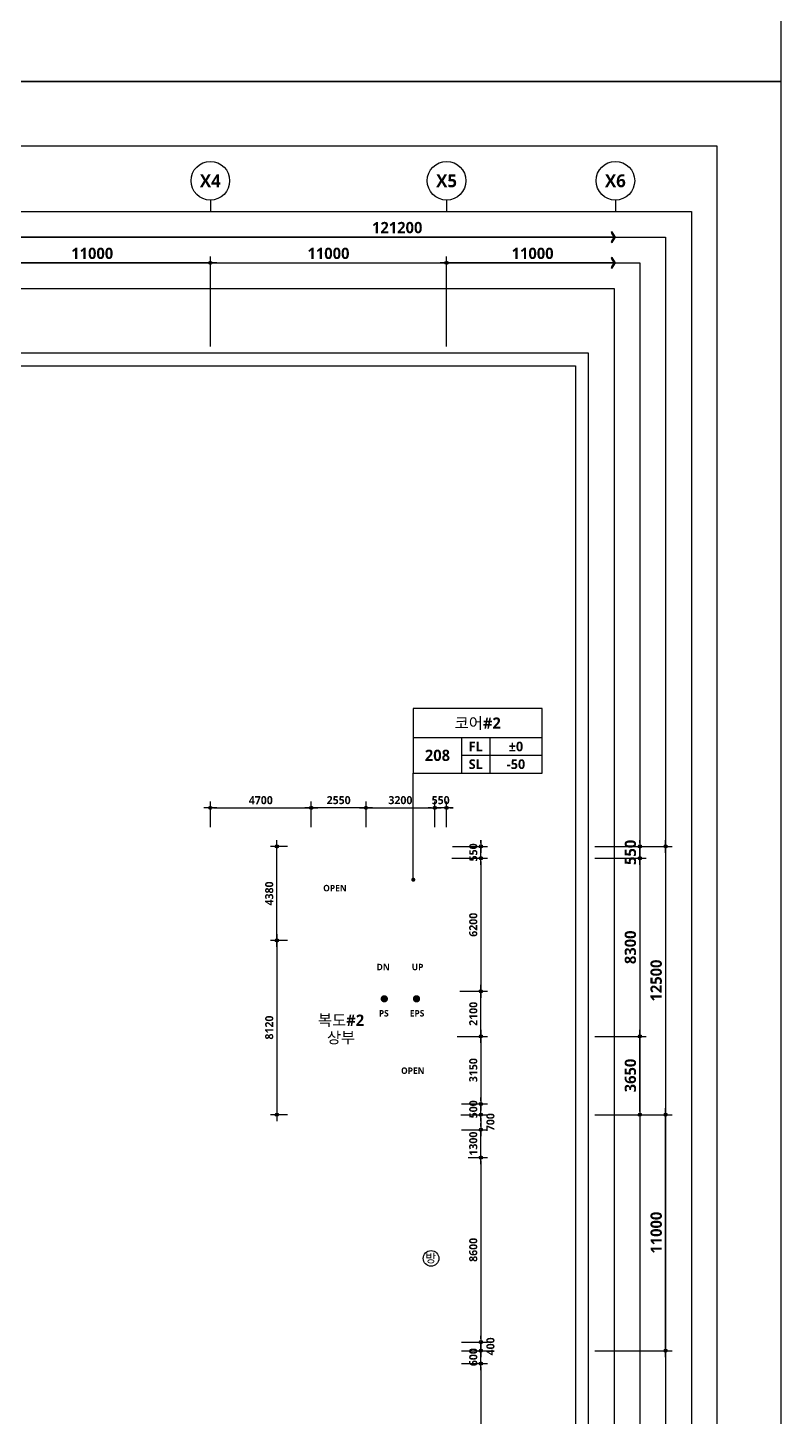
# Model space of a CAD drawing. Header units: millimetres. Extents: x -63924 to 190228206, y 0 to 456875599.
# Drawn here: x 54021 to 89100, y 441750 to 506505 of the extents above; entities that cross this region are included whole.
import ezdxf
from ezdxf.enums import TextEntityAlignment as Align

# ---------------------------------------------------------------- set-up
doc = ezdxf.new("R2010")
doc.units = ezdxf.units.MM
doc.header["$LTSCALE"] = 150
doc.header["$MEASUREMENT"] = 0
doc.header["$PDSIZE"] = -10
doc.layers.get('0').update_dxf_attribs({"linetype": 'CONTINUOUS'})
doc.layers.get('Defpoints').update_dxf_attribs({"color": 153, "linetype": 'CONTINUOUS'})
for name, color, linetype in [('A-ANNO-DIM', 4, 'CONTINUOUS'), ('A-ANNO-GRA1', 7, 'CONTINUOUS'), ('A-ANNO-SYMB', 7, 'CONTINUOUS'), ('A-ANNO-TEXT1', 7, 'CONTINUOUS'), ('A-ANNO-TEXT2', 3, 'CONTINUOUS'), ('A-ANNO-TITL', 7, 'CONTINUOUS'), ('A-FLOR-MARK-ARCH', 1, 'CONTINUOUS'), ('A-ST-AXIS-BUB', 7, 'CONTINUOUS'), ('A-ST-AXIS-DIM', 7, 'CONTINUOUS')]:
    doc.layers.add(name, color=color, linetype=linetype)
for name, color, linetype, plot in [('Defpoint', 161, 'CONTINUOUS', False), ('G(그리드1)', 185, 'CONTINUOUS', False), ('G(그리드2)', 235, 'CONTINUOUS', False)]:
    doc.layers.add(name, color=color, linetype=linetype, plot=plot)
doc.styles.add('2020음성 1차', font='')
doc.styles.add('SH_나눔', font='')
doc.styles.add('SH_대대리576', font='')
doc.styles.add('SH_진천_나눔', font='')
doc.styles.get('2020음성 1차').set_extended_font_data('NanumGothic', bold=True)
doc.styles.get('SH_나눔').set_extended_font_data('NanumGothic', bold=True)
doc.styles.get('SH_대대리576').set_extended_font_data('NanumGothic', bold=True)
doc.styles.get('SH_진천_나눔').set_extended_font_data('NanumGothic', bold=True)
doc.dimstyles.new('SHP 300', dxfattribs={"dimscale": 150, "dimtxt": 3.5, "dimasz": 1, "dimexe": 2, "dimexo": 2, "dimgap": 1, "dimtad": 1, "dimdec": 0, "dimzin": 0, "dimdsep": 46, "dimtxsty": 'SH_대대리576', "dimblk": 'DIMDOT', "dimcen": 0.09, "dimclrt": 3, "dimadec": 0, "dimazin": 1, "dimtfac": 1, "dimtdec": 0, "dimtix": 1, "dimtmove": 2, "dimatfit": 0, "dimldrblk": 'DIMDOT', "dimfxl": 1, "dimtolj": 1, "dimtzin": 0, "dimarcsym": 0})
doc.dimstyles.new('SHP300내부', dxfattribs={"dimscale": 150, "dimtxt": 2.5, "dimasz": 1, "dimexe": 2, "dimexo": 2, "dimgap": 1, "dimtad": 1, "dimdec": 0, "dimzin": 0, "dimdsep": 46, "dimtxsty": 'SH_대대리576', "dimblk": 'DIMDOT', "dimcen": 0.09, "dimclrd": 256, "dimclre": 256, "dimclrt": 3, "dimadec": 0, "dimazin": 1, "dimtfac": 1, "dimtdec": 0, "dimtix": 1, "dimtmove": 2, "dimatfit": 0, "dimldrblk": 'DIMDOT', "dimfxl": 1, "dimtolj": 1, "dimtzin": 0, "dimlwd": -1, "dimlwe": -1, "dimarcsym": 0})

# ---------------------------------------------------------------- blocks, each defined once
blk = doc.blocks.new('A-ST-AXIS-BUB-1')
at = {"layer": 'A-ST-AXIS-BUB'}
blk.add_line((0, 350), (0, 0), dxfattribs=at)
blk.add_circle((0, 950), 600, dxfattribs=at)
blk = doc.blocks.new('DIMDOT')
at = {"color": 0}
blk.add_line((-2, 0), (2, 0), dxfattribs=at)
for radius in [0.5, 0.25]:
    blk.add_circle((0, 0), radius, dxfattribs=at)
blk = doc.blocks.new('*D93')
at = {"layer": 'A-ST-AXIS-DIM', "color": 0, "lineweight": -2, "transparency": 16777216}
for p, q in [((51520, 491650), (51520, 495850)), ((62370, 495550), (51670, 495550)), ((62520, 491650), (62520, 495850))]:
    blk.add_line(p, q, dxfattribs=at)
at = {"layer": 'Defpoints', "color": 0, "transparency": 16777216}
for p in [(51520, 495550), (51520, 491350), (62520, 491350)]:
    blk.add_point(p, dxfattribs=at)
at = {"layer": 'A-ST-AXIS-DIM', "color": 0, "linetype": 'ByBlock', "lineweight": -2, "transparency": 16777216, "xscale": 150, "yscale": 150, "zscale": 150, "rotation": 180}
blk.add_blockref('DIMDOT', (51520, 495550), dxfattribs=at)
at = {"layer": 'A-ST-AXIS-DIM', "color": 0, "linetype": 'ByBlock', "lineweight": -2, "transparency": 16777216, "xscale": 150, "yscale": 150, "zscale": 150}
blk.add_blockref('DIMDOT', (62520, 495550), dxfattribs=at)
at = {"layer": 'A-ST-AXIS-DIM', "color": 3, "transparency": 16777216, "insert": (57020, 495988), "char_height": 525, "attachment_point": 5, "style": 'SH_대대리576'}
blk.add_mtext('\\A1;11000', dxfattribs=at)
blk = doc.blocks.new('*D94')
at = {"layer": 'A-ST-AXIS-DIM', "color": 0, "lineweight": -2, "transparency": 16777216}
for p, q in [((62520, 491650), (62520, 495850)), ((62670, 495550), (73370, 495550)), ((73520, 491650), (73520, 495850))]:
    blk.add_line(p, q, dxfattribs=at)
at = {"layer": 'Defpoints', "color": 0, "transparency": 16777216}
for p in [(73520, 495550), (62520, 491350), (73520, 491350)]:
    blk.add_point(p, dxfattribs=at)
at = {"layer": 'A-ST-AXIS-DIM', "color": 0, "linetype": 'ByBlock', "lineweight": -2, "transparency": 16777216, "xscale": 150, "yscale": 150, "zscale": 150, "rotation": 180}
blk.add_blockref('DIMDOT', (62520, 495550), dxfattribs=at)
at = {"layer": 'A-ST-AXIS-DIM', "color": 0, "linetype": 'ByBlock', "lineweight": -2, "transparency": 16777216, "xscale": 150, "yscale": 150, "zscale": 150}
blk.add_blockref('DIMDOT', (73520, 495550), dxfattribs=at)
at = {"layer": 'A-ST-AXIS-DIM', "color": 3, "transparency": 16777216, "insert": (68020, 495988), "char_height": 525, "attachment_point": 5, "style": 'SH_대대리576'}
blk.add_mtext('\\A1;11000', dxfattribs=at)
blk = doc.blocks.new('*D1062')
at = {"layer": 'A-ST-AXIS-DIM', "color": 0, "lineweight": -2, "transparency": 16777216}
for p, q in [((80420, 444850), (84020, 444850)), ((83720, 444700), (83720, 434000)), ((80420, 433850), (84020, 433850))]:
    blk.add_line(p, q, dxfattribs=at)
at = {"layer": 'Defpoints', "color": 0, "transparency": 16777216}
for p in [(80120, 444850), (80120, 433850), (83720, 433850)]:
    blk.add_point(p, dxfattribs=at)
at = {"layer": 'A-ST-AXIS-DIM', "color": 0, "linetype": 'ByBlock', "lineweight": -2, "transparency": 16777216, "xscale": 150, "yscale": 150, "zscale": 150}
for p, rotation in [((83720, 444850), 90), ((83720, 433850), 270)]:
    blk.add_blockref('DIMDOT', p, dxfattribs=dict(at, rotation=rotation))
at = {"layer": 'A-ST-AXIS-DIM', "color": 3, "transparency": 16777216, "insert": (83282, 439350), "char_height": 525, "attachment_point": 5, "rotation": 90, "style": 'SH_대대리576'}
blk.add_mtext('\\A1;11000', dxfattribs=at)
blk = doc.blocks.new('*D1063')
at = {"layer": 'A-ST-AXIS-DIM', "color": 0, "lineweight": -2, "transparency": 16777216}
for p, q in [((80420, 455850), (84020, 455850)), ((83720, 445000), (83720, 455700)), ((80420, 444850), (84020, 444850))]:
    blk.add_line(p, q, dxfattribs=at)
at = {"layer": 'Defpoints', "color": 0, "transparency": 16777216}
for p in [(80120, 455850), (83720, 455850), (80120, 444850)]:
    blk.add_point(p, dxfattribs=at)
at = {"layer": 'A-ST-AXIS-DIM', "color": 0, "linetype": 'ByBlock', "lineweight": -2, "transparency": 16777216, "xscale": 150, "yscale": 150, "zscale": 150}
for p, rotation in [((83720, 455850), 90), ((83720, 444850), 270)]:
    blk.add_blockref('DIMDOT', p, dxfattribs=dict(at, rotation=rotation))
at = {"layer": 'A-ST-AXIS-DIM', "color": 3, "transparency": 16777216, "insert": (83282, 450350), "char_height": 525, "attachment_point": 5, "rotation": 90, "style": 'SH_대대리576'}
blk.add_mtext('\\A1;11000', dxfattribs=at)
blk = doc.blocks.new('*D1064')
at = {"layer": 'A-ST-AXIS-DIM', "color": 0, "lineweight": -2, "transparency": 16777216}
for p, q in [((80420, 468350), (84020, 468350)), ((83720, 468200), (83720, 456000)), ((80420, 455850), (84020, 455850))]:
    blk.add_line(p, q, dxfattribs=at)
at = {"layer": 'Defpoints', "color": 0, "transparency": 16777216}
for p in [(80120, 468350), (80120, 455850), (83720, 455850)]:
    blk.add_point(p, dxfattribs=at)
at = {"layer": 'A-ST-AXIS-DIM', "color": 0, "linetype": 'ByBlock', "lineweight": -2, "transparency": 16777216, "xscale": 150, "yscale": 150, "zscale": 150}
for p, rotation in [((83720, 468350), 90), ((83720, 455850), 270)]:
    blk.add_blockref('DIMDOT', p, dxfattribs=dict(at, rotation=rotation))
at = {"layer": 'A-ST-AXIS-DIM', "color": 3, "transparency": 16777216, "insert": (83281, 462100), "char_height": 525, "attachment_point": 5, "rotation": 90, "style": 'SH_대대리576'}
blk.add_mtext('\\A1;12500', dxfattribs=at)
blk = doc.blocks.new('*D1068')
at = {"layer": 'A-ST-AXIS-DIM', "color": 0, "lineweight": -2, "transparency": 16777216}
for p, q in [((80420, 467800), (82820, 467800)), ((82520, 467650), (82520, 459650)), ((80420, 459500), (82820, 459500))]:
    blk.add_line(p, q, dxfattribs=at)
at = {"layer": 'Defpoints', "color": 0, "transparency": 16777216}
for p in [(80120, 467800), (80120, 459500), (82520, 459500)]:
    blk.add_point(p, dxfattribs=at)
at = {"layer": 'A-ST-AXIS-DIM', "color": 0, "linetype": 'ByBlock', "lineweight": -2, "transparency": 16777216, "xscale": 150, "yscale": 150, "zscale": 150}
for p, rotation in [((82520, 467800), 90), ((82520, 459500), 270)]:
    blk.add_blockref('DIMDOT', p, dxfattribs=dict(at, rotation=rotation))
at = {"layer": 'A-ST-AXIS-DIM', "color": 3, "transparency": 16777216, "insert": (82080, 463650), "char_height": 525, "attachment_point": 5, "rotation": 90, "style": 'SH_대대리576'}
blk.add_mtext('\\A1;8300', dxfattribs=at)
blk = doc.blocks.new('*D1069')
at = {"layer": 'A-ST-AXIS-DIM', "color": 0, "lineweight": -2, "transparency": 16777216}
for p, q in [((80420, 459500), (82820, 459500)), ((82520, 456000), (82520, 459350)), ((80420, 455850), (82820, 455850))]:
    blk.add_line(p, q, dxfattribs=at)
at = {"layer": 'Defpoints', "color": 0, "transparency": 16777216}
for p in [(80120, 459500), (82520, 459500), (80120, 455850)]:
    blk.add_point(p, dxfattribs=at)
at = {"layer": 'A-ST-AXIS-DIM', "color": 0, "linetype": 'ByBlock', "lineweight": -2, "transparency": 16777216, "xscale": 150, "yscale": 150, "zscale": 150}
for p, rotation in [((82520, 459500), 90), ((82520, 455850), 270)]:
    blk.add_blockref('DIMDOT', p, dxfattribs=dict(at, rotation=rotation))
at = {"layer": 'A-ST-AXIS-DIM', "color": 3, "transparency": 16777216, "insert": (82080, 457675), "char_height": 525, "attachment_point": 5, "rotation": 90, "style": 'SH_대대리576'}
blk.add_mtext('\\A1;3650', dxfattribs=at)
blk = doc.blocks.new('*D1070')
at = {"layer": 'A-ST-AXIS-DIM', "color": 0, "lineweight": -2, "transparency": 16777216}
for p, q in [((80420, 468350), (82820, 468350)), ((82520, 468500), (82520, 468650)), ((82520, 467800), (82520, 468350)), ((80420, 467800), (82820, 467800)), ((82520, 467650), (82520, 467500))]:
    blk.add_line(p, q, dxfattribs=at)
at = {"layer": 'Defpoints', "color": 0, "transparency": 16777216}
for p in [(80120, 468350), (82520, 468350), (80120, 467800)]:
    blk.add_point(p, dxfattribs=at)
at = {"layer": 'A-ST-AXIS-DIM', "color": 0, "linetype": 'ByBlock', "lineweight": -2, "transparency": 16777216, "xscale": 150, "yscale": 150, "zscale": 150}
for p, rotation in [((82520, 468350), 270), ((82520, 467800), 90)]:
    blk.add_blockref('DIMDOT', p, dxfattribs=dict(at, rotation=rotation))
at = {"layer": 'A-ST-AXIS-DIM', "color": 3, "transparency": 16777216, "insert": (82081, 468075), "char_height": 525, "attachment_point": 5, "rotation": 90, "style": 'SH_대대리576'}
blk.add_mtext('\\A1;550', dxfattribs=at)
blk = doc.blocks.new('방화스크린 TEXT100')
at = {"layer": 'A-ANNO-SYMB'}
blk.add_circle((0, 0), 243, dxfattribs=at)
at = {"layer": 'A-ANNO-TITL', "style": '2020음성 1차'}
blk.add_text('방', height=267, dxfattribs=at).set_placement((-7, 7), align=Align.MIDDLE_CENTER)
blk = doc.blocks.new('*D1073')
at = {"layer": 'A-ANNO-DIM', "transparency": 16777216}
for p, q in [((66120, 468350), (65320, 468350)), ((65620, 464120), (65620, 468200)), ((66120, 463970), (65320, 463970))]:
    blk.add_line(p, q, dxfattribs=at)
at = {"layer": 'Defpoints', "color": 0, "transparency": 16777216}
for p in [(65620, 468350), (66420, 468350), (66420, 463970)]:
    blk.add_point(p, dxfattribs=at)
at = {"layer": 'A-ANNO-DIM', "linetype": 'ByBlock', "transparency": 16777216, "xscale": 150, "yscale": 150, "zscale": 150}
for p, rotation in [((65620, 468350), 90), ((65620, 463970), 270)]:
    blk.add_blockref('DIMDOT', p, dxfattribs=dict(at, rotation=rotation))
at = {"layer": 'A-ANNO-DIM', "color": 3, "transparency": 16777216, "insert": (65263, 466160), "char_height": 375, "attachment_point": 5, "rotation": 90, "style": 'SH_대대리576'}
blk.add_mtext('\\A1;4380', dxfattribs=at)
blk = doc.blocks.new('*D1074')
at = {"layer": 'A-ANNO-DIM', "transparency": 16777216}
for p, q in [((74520, 453850), (75420, 453850)), ((75120, 453700), (75120, 445400)), ((74220, 445250), (75420, 445250))]:
    blk.add_line(p, q, dxfattribs=at)
at = {"layer": 'Defpoints', "color": 0, "transparency": 16777216}
for p in [(74220, 453850), (73920, 445250), (75120, 445250)]:
    blk.add_point(p, dxfattribs=at)
at = {"layer": 'A-ANNO-DIM', "linetype": 'ByBlock', "transparency": 16777216, "xscale": 150, "yscale": 150, "zscale": 150}
for p, rotation in [((75120, 453850), 90), ((75120, 445250), 270)]:
    blk.add_blockref('DIMDOT', p, dxfattribs=dict(at, rotation=rotation))
at = {"layer": 'A-ANNO-DIM', "color": 3, "transparency": 16777216, "insert": (74763, 449550), "char_height": 375, "attachment_point": 5, "rotation": 90, "style": 'SH_대대리576'}
blk.add_mtext('\\A1;8600', dxfattribs=at)
blk = doc.blocks.new('*D1076')
at = {"layer": 'A-ANNO-DIM', "transparency": 16777216}
for p, q in [((66120, 463970), (65320, 463970)), ((65620, 463820), (65620, 456000)), ((66120, 455850), (65320, 455850))]:
    blk.add_line(p, q, dxfattribs=at)
at = {"layer": 'Defpoints', "color": 0, "transparency": 16777216}
for p in [(66420, 463970), (65620, 455850), (66420, 455850)]:
    blk.add_point(p, dxfattribs=at)
at = {"layer": 'A-ANNO-DIM', "linetype": 'ByBlock', "transparency": 16777216, "xscale": 150, "yscale": 150, "zscale": 150}
for p, rotation in [((65620, 463970), 90), ((65620, 455850), 270)]:
    blk.add_blockref('DIMDOT', p, dxfattribs=dict(at, rotation=rotation))
at = {"layer": 'A-ANNO-DIM', "color": 3, "transparency": 16777216, "insert": (65263, 459910), "char_height": 375, "attachment_point": 5, "rotation": 90, "style": 'SH_대대리576'}
blk.add_mtext('\\A1;8120', dxfattribs=at)
blk = doc.blocks.new('*D1165')
at = {"layer": 'A-ANNO-DIM', "transparency": 16777216}
for p, q in [((72820, 470150), (72670, 470150)), ((72970, 469250), (72970, 470450)), ((73520, 470150), (72970, 470150)), ((73520, 469250), (73520, 470450)), ((73670, 470150), (73820, 470150))]:
    blk.add_line(p, q, dxfattribs=at)
at = {"layer": 'Defpoints', "color": 0, "transparency": 16777216}
for p in [(72970, 470150), (72970, 468950), (73520, 468950)]:
    blk.add_point(p, dxfattribs=at)
at = {"layer": 'A-ANNO-DIM', "linetype": 'ByBlock', "transparency": 16777216, "xscale": 150, "yscale": 150, "zscale": 150}
blk.add_blockref('DIMDOT', (72970, 470150), dxfattribs=at)
at = {"layer": 'A-ANNO-DIM', "linetype": 'ByBlock', "transparency": 16777216, "xscale": 150, "yscale": 150, "zscale": 150, "rotation": 180}
blk.add_blockref('DIMDOT', (73520, 470150), dxfattribs=at)
at = {"layer": 'A-ANNO-DIM', "color": 3, "transparency": 16777216, "insert": (73245, 470506), "char_height": 375, "attachment_point": 5, "style": 'SH_대대리576'}
blk.add_mtext('\\A1;550', dxfattribs=at)
blk = doc.blocks.new('*D1166')
at = {"layer": 'A-ANNO-DIM', "transparency": 16777216}
for p, q in [((69770, 469250), (69770, 470450)), ((69920, 470150), (72820, 470150)), ((72970, 469250), (72970, 470450))]:
    blk.add_line(p, q, dxfattribs=at)
at = {"layer": 'Defpoints', "color": 0, "transparency": 16777216}
for p in [(72970, 470150), (69770, 468950), (72970, 468950)]:
    blk.add_point(p, dxfattribs=at)
at = {"layer": 'A-ANNO-DIM', "linetype": 'ByBlock', "transparency": 16777216, "xscale": 150, "yscale": 150, "zscale": 150, "rotation": 180}
blk.add_blockref('DIMDOT', (69770, 470150), dxfattribs=at)
at = {"layer": 'A-ANNO-DIM', "linetype": 'ByBlock', "transparency": 16777216, "xscale": 150, "yscale": 150, "zscale": 150}
blk.add_blockref('DIMDOT', (72970, 470150), dxfattribs=at)
at = {"layer": 'A-ANNO-DIM', "color": 3, "transparency": 16777216, "insert": (71370, 470507), "char_height": 375, "attachment_point": 5, "style": 'SH_대대리576'}
blk.add_mtext('\\A1;3200', dxfattribs=at)
blk = doc.blocks.new('*D1167')
at = {"layer": 'A-ANNO-DIM', "transparency": 16777216}
for p, q in [((67220, 469250), (67220, 470450)), ((69620, 470150), (67370, 470150)), ((69770, 469250), (69770, 470450))]:
    blk.add_line(p, q, dxfattribs=at)
at = {"layer": 'Defpoints', "color": 0, "transparency": 16777216}
for p in [(67220, 470150), (67220, 468950), (69770, 468950)]:
    blk.add_point(p, dxfattribs=at)
at = {"layer": 'A-ANNO-DIM', "linetype": 'ByBlock', "transparency": 16777216, "xscale": 150, "yscale": 150, "zscale": 150, "rotation": 180}
blk.add_blockref('DIMDOT', (67220, 470150), dxfattribs=at)
at = {"layer": 'A-ANNO-DIM', "linetype": 'ByBlock', "transparency": 16777216, "xscale": 150, "yscale": 150, "zscale": 150}
blk.add_blockref('DIMDOT', (69770, 470150), dxfattribs=at)
at = {"layer": 'A-ANNO-DIM', "color": 3, "transparency": 16777216, "insert": (68495, 470507), "char_height": 375, "attachment_point": 5, "style": 'SH_대대리576'}
blk.add_mtext('\\A1;2550', dxfattribs=at)
blk = doc.blocks.new('*D1168')
at = {"layer": 'A-ANNO-DIM', "transparency": 16777216}
for p, q in [((62520, 469250), (62520, 470450)), ((62670, 470150), (67070, 470150)), ((67220, 469250), (67220, 470450))]:
    blk.add_line(p, q, dxfattribs=at)
at = {"layer": 'Defpoints', "color": 0, "transparency": 16777216}
for p in [(67220, 470150), (62520, 468950), (67220, 468950)]:
    blk.add_point(p, dxfattribs=at)
at = {"layer": 'A-ANNO-DIM', "linetype": 'ByBlock', "transparency": 16777216, "xscale": 150, "yscale": 150, "zscale": 150, "rotation": 180}
blk.add_blockref('DIMDOT', (62520, 470150), dxfattribs=at)
at = {"layer": 'A-ANNO-DIM', "linetype": 'ByBlock', "transparency": 16777216, "xscale": 150, "yscale": 150, "zscale": 150}
blk.add_blockref('DIMDOT', (67220, 470150), dxfattribs=at)
at = {"layer": 'A-ANNO-DIM', "color": 3, "transparency": 16777216, "insert": (64870, 470506), "char_height": 375, "attachment_point": 5, "style": 'SH_대대리576'}
blk.add_mtext('\\A1;4700', dxfattribs=at)
blk = doc.blocks.new('G$C9D92D8A7')
at = {"layer": 'A-ANNO-GRA1'}
for p, q in [((0, 11), (40, 11)), ((15, 11), (15, 0)), ((23.75, 11), (23.75, 0)), ((15, 5.5), (40, 5.5))]:
    blk.add_line(p, q, dxfattribs=at)
blk.add_lwpolyline([(0, 20), (0, 0), (40, 0), (40, 20)], close=True, dxfattribs=at)
at = {"style": '2020음성 1차'}
for tag, height, p in [('실명', 3.5, (20, 15.5)), ('마감레벨', 3, (31.875, 8.25)), ('실번호', 3.5, (7.5, 5.5)), ('구조레벨', 3, (31.875, 2.75))]:
    blk.add_attdef(tag, text='', height=height, dxfattribs=at).set_placement(p, align=Align.MIDDLE_CENTER)
at = {"layer": 'A-ANNO-TEXT1', "style": 'SH_나눔'}
for s, p in [('FL', (19.375, 8.25)), ('SL', (19.375, 2.75))]:
    blk.add_text(s, height=3, dxfattribs=at).set_placement(p, align=Align.MIDDLE)
blk = doc.blocks.new('*D1955')
at = {"layer": 'A-ANNO-DIM', "transparency": 16777216}
for p, q in [((74220, 444250), (75420, 444250)), ((75120, 444100), (75120, 434600)), ((74220, 434450), (75420, 434450))]:
    blk.add_line(p, q, dxfattribs=at)
at = {"layer": 'Defpoints', "color": 0, "transparency": 16777216}
for p in [(73920, 444250), (73920, 434450), (75120, 434450)]:
    blk.add_point(p, dxfattribs=at)
at = {"layer": 'A-ANNO-DIM', "linetype": 'ByBlock', "transparency": 16777216, "xscale": 150, "yscale": 150, "zscale": 150}
for p, rotation in [((75120, 444250), 90), ((75120, 434450), 270)]:
    blk.add_blockref('DIMDOT', p, dxfattribs=dict(at, rotation=rotation))
at = {"layer": 'A-ANNO-DIM', "color": 3, "transparency": 16777216, "insert": (74763, 439350), "char_height": 375, "attachment_point": 5, "rotation": 90, "style": 'SH_대대리576'}
blk.add_mtext('\\A1;9800', dxfattribs=at)
blk = doc.blocks.new('*D1956')
at = {"layer": 'A-ANNO-DIM', "transparency": 16777216}
for p, q in [((75120, 445000), (75120, 445150)), ((74220, 444850), (75420, 444850)), ((74220, 444250), (75420, 444250)), ((75120, 444250), (75120, 444850)), ((75120, 444100), (75120, 443950))]:
    blk.add_line(p, q, dxfattribs=at)
at = {"layer": 'Defpoints', "color": 0, "transparency": 16777216}
for p in [(73920, 444850), (73920, 444250), (75120, 444850)]:
    blk.add_point(p, dxfattribs=at)
at = {"layer": 'A-ANNO-DIM', "linetype": 'ByBlock', "transparency": 16777216, "xscale": 150, "yscale": 150, "zscale": 150}
for p, rotation in [((75120, 444850), 270), ((75120, 444250), 90)]:
    blk.add_blockref('DIMDOT', p, dxfattribs=dict(at, rotation=rotation))
at = {"layer": 'A-ANNO-DIM', "color": 3, "transparency": 16777216, "insert": (74763, 444550), "char_height": 375, "attachment_point": 5, "rotation": 90, "style": 'SH_대대리576'}
blk.add_mtext('\\A1;600', dxfattribs=at)
blk = doc.blocks.new('*D1957')
at = {"layer": 'A-ANNO-DIM', "transparency": 16777216}
for p, q in [((75120, 445400), (75120, 445550)), ((74220, 445250), (75420, 445250)), ((75120, 445250), (75120, 444850)), ((74220, 444850), (75420, 444850)), ((75120, 444700), (75120, 444550))]:
    blk.add_line(p, q, dxfattribs=at)
at = {"layer": 'Defpoints', "color": 0, "transparency": 16777216}
for p in [(73920, 445250), (73920, 444850), (75120, 444850)]:
    blk.add_point(p, dxfattribs=at)
at = {"layer": 'A-ANNO-DIM', "linetype": 'ByBlock', "transparency": 16777216, "xscale": 150, "yscale": 150, "zscale": 150}
for p, rotation in [((75120, 445250), 270), ((75120, 444850), 90)]:
    blk.add_blockref('DIMDOT', p, dxfattribs=dict(at, rotation=rotation))
at = {"layer": 'A-ANNO-DIM', "color": 3, "transparency": 16777216, "insert": (75564, 445050), "char_height": 375, "attachment_point": 5, "rotation": 90, "style": 'SH_대대리576'}
blk.add_mtext('\\A1;400', dxfattribs=at)
blk = doc.blocks.new('*D1958')
at = {"layer": 'A-ANNO-DIM', "transparency": 16777216}
for p, q in [((75120, 455300), (75120, 455450)), ((74220, 455150), (75420, 455150)), ((75120, 453850), (75120, 455150)), ((74520, 453850), (75420, 453850)), ((75120, 453700), (75120, 453550))]:
    blk.add_line(p, q, dxfattribs=at)
at = {"layer": 'Defpoints', "color": 0, "transparency": 16777216}
for p in [(73920, 455150), (75120, 455150), (74220, 453850)]:
    blk.add_point(p, dxfattribs=at)
at = {"layer": 'A-ANNO-DIM', "linetype": 'ByBlock', "transparency": 16777216, "xscale": 150, "yscale": 150, "zscale": 150}
for p, rotation in [((75120, 455150), 270), ((75120, 453850), 90)]:
    blk.add_blockref('DIMDOT', p, dxfattribs=dict(at, rotation=rotation))
at = {"layer": 'A-ANNO-DIM', "color": 3, "transparency": 16777216, "insert": (74763, 454500), "char_height": 375, "attachment_point": 5, "rotation": 90, "style": 'SH_대대리576'}
blk.add_mtext('\\A1;1300', dxfattribs=at)
blk = doc.blocks.new('*D1959')
at = {"layer": 'A-ANNO-DIM', "transparency": 16777216}
for p, q in [((74220, 455850), (75420, 455850)), ((75120, 455700), (75120, 455300)), ((74220, 455150), (75420, 455150))]:
    blk.add_line(p, q, dxfattribs=at)
at = {"layer": 'Defpoints', "color": 0, "transparency": 16777216}
for p in [(73920, 455850), (73920, 455150), (75120, 455150)]:
    blk.add_point(p, dxfattribs=at)
at = {"layer": 'A-ANNO-DIM', "linetype": 'ByBlock', "transparency": 16777216, "xscale": 150, "yscale": 150, "zscale": 150}
for p, rotation in [((75120, 455850), 90), ((75120, 455150), 270)]:
    blk.add_blockref('DIMDOT', p, dxfattribs=dict(at, rotation=rotation))
at = {"layer": 'A-ANNO-DIM', "color": 3, "transparency": 16777216, "insert": (75564, 455500), "char_height": 375, "attachment_point": 5, "rotation": 90, "style": 'SH_대대리576'}
blk.add_mtext('\\A1;700', dxfattribs=at)
blk = doc.blocks.new('*D1960')
at = {"layer": 'A-ANNO-DIM', "transparency": 16777216}
for p, q in [((75120, 456500), (75120, 456650)), ((74208, 456350), (75420, 456350)), ((75120, 455850), (75120, 456350)), ((74177, 455850), (75420, 455850)), ((75120, 455700), (75120, 455550))]:
    blk.add_line(p, q, dxfattribs=at)
at = {"layer": 'Defpoints', "color": 0, "transparency": 16777216}
for p in [(73908, 456350), (75120, 456350), (73877, 455850)]:
    blk.add_point(p, dxfattribs=at)
at = {"layer": 'A-ANNO-DIM', "linetype": 'ByBlock', "transparency": 16777216, "xscale": 150, "yscale": 150, "zscale": 150}
for p, rotation in [((75120, 456350), 270), ((75120, 455850), 90)]:
    blk.add_blockref('DIMDOT', p, dxfattribs=dict(at, rotation=rotation))
at = {"layer": 'A-ANNO-DIM', "color": 3, "transparency": 16777216, "insert": (74764, 456100), "char_height": 375, "attachment_point": 5, "rotation": 90, "style": 'SH_대대리576'}
blk.add_mtext('\\A1;500', dxfattribs=at)
blk = doc.blocks.new('*D1961')
at = {"layer": 'A-ANNO-DIM', "transparency": 16777216}
for p, q in [((74015, 459500), (75420, 459500)), ((75120, 459350), (75120, 456500)), ((74208, 456350), (75420, 456350))]:
    blk.add_line(p, q, dxfattribs=at)
at = {"layer": 'Defpoints', "color": 0, "transparency": 16777216}
for p in [(73715, 459500), (73908, 456350), (75120, 456350)]:
    blk.add_point(p, dxfattribs=at)
at = {"layer": 'A-ANNO-DIM', "linetype": 'ByBlock', "transparency": 16777216, "xscale": 150, "yscale": 150, "zscale": 150}
for p, rotation in [((75120, 459500), 90), ((75120, 456350), 270)]:
    blk.add_blockref('DIMDOT', p, dxfattribs=dict(at, rotation=rotation))
at = {"layer": 'A-ANNO-DIM', "color": 3, "transparency": 16777216, "insert": (74763, 457925), "char_height": 375, "attachment_point": 5, "rotation": 90, "style": 'SH_대대리576'}
blk.add_mtext('\\A1;3150', dxfattribs=at)
blk = doc.blocks.new('*D1962')
at = {"layer": 'A-ANNO-DIM', "transparency": 16777216}
for p, q in [((74144, 461600), (75420, 461600)), ((75120, 459650), (75120, 461450)), ((74015, 459500), (75420, 459500))]:
    blk.add_line(p, q, dxfattribs=at)
at = {"layer": 'Defpoints', "color": 0, "transparency": 16777216}
for p in [(73844, 461600), (75120, 461600), (73715, 459500)]:
    blk.add_point(p, dxfattribs=at)
at = {"layer": 'A-ANNO-DIM', "linetype": 'ByBlock', "transparency": 16777216, "xscale": 150, "yscale": 150, "zscale": 150}
for p, rotation in [((75120, 461600), 90), ((75120, 459500), 270)]:
    blk.add_blockref('DIMDOT', p, dxfattribs=dict(at, rotation=rotation))
at = {"layer": 'A-ANNO-DIM', "color": 3, "transparency": 16777216, "insert": (74764, 460550), "char_height": 375, "attachment_point": 5, "rotation": 90, "style": 'SH_대대리576'}
blk.add_mtext('\\A1;2100', dxfattribs=at)
blk = doc.blocks.new('*D1963')
at = {"layer": 'A-ANNO-DIM', "transparency": 16777216}
for p, q in [((73765, 467800), (75420, 467800)), ((75120, 467650), (75120, 461750)), ((74144, 461600), (75420, 461600))]:
    blk.add_line(p, q, dxfattribs=at)
at = {"layer": 'Defpoints', "color": 0, "transparency": 16777216}
for p in [(73465, 467800), (73844, 461600), (75120, 461600)]:
    blk.add_point(p, dxfattribs=at)
at = {"layer": 'A-ANNO-DIM', "linetype": 'ByBlock', "transparency": 16777216, "xscale": 150, "yscale": 150, "zscale": 150}
for p, rotation in [((75120, 467800), 90), ((75120, 461600), 270)]:
    blk.add_blockref('DIMDOT', p, dxfattribs=dict(at, rotation=rotation))
at = {"layer": 'A-ANNO-DIM', "color": 3, "transparency": 16777216, "insert": (74763, 464700), "char_height": 375, "attachment_point": 5, "rotation": 90, "style": 'SH_대대리576'}
blk.add_mtext('\\A1;6200', dxfattribs=at)
blk = doc.blocks.new('*D1964')
at = {"layer": 'A-ANNO-DIM', "transparency": 16777216}
for p, q in [((73798, 468350), (75420, 468350)), ((75120, 468500), (75120, 468650)), ((75120, 467800), (75120, 468350)), ((73765, 467800), (75420, 467800)), ((75120, 467650), (75120, 467500))]:
    blk.add_line(p, q, dxfattribs=at)
at = {"layer": 'Defpoints', "color": 0, "transparency": 16777216}
for p in [(73498, 468350), (75120, 468350), (73465, 467800)]:
    blk.add_point(p, dxfattribs=at)
at = {"layer": 'A-ANNO-DIM', "linetype": 'ByBlock', "transparency": 16777216, "xscale": 150, "yscale": 150, "zscale": 150}
for p, rotation in [((75120, 468350), 270), ((75120, 467800), 90)]:
    blk.add_blockref('DIMDOT', p, dxfattribs=dict(at, rotation=rotation))
at = {"layer": 'A-ANNO-DIM', "color": 3, "transparency": 16777216, "insert": (74764, 468075), "char_height": 375, "attachment_point": 5, "rotation": 90, "style": 'SH_대대리576'}
blk.add_mtext('\\A1;550', dxfattribs=at)

msp = doc.modelspace()

# ---------------------------------------------------------------- linework, layer by layer
msp.add_lwpolyline([(71970, 466800), (71970, 471772.8)])
at = {"const_width": 93.8}
msp.add_lwpolyline([(71970, 466753.1, -1), (71970, 466846.9, -1)], format="xyb", close=True, dxfattribs=at)
at = {"layer": 'A-FLOR-MARK-ARCH', "const_width": 168.8}
for points in [[(70535.6, 461250, 1), (70704.4, 461250, 1)], [(72035.6, 461250, 1), (72204.4, 461250, 1)]]:
    msp.add_lwpolyline(points, format="xyb", close=True, dxfattribs=at)
at = {"layer": 'A-ST-AXIS-DIM'}
for p, q in [((81314.3, 496750), (14070, 496750)), ((81380, 495550), (73670, 495550))]:
    msp.add_line(p, q, dxfattribs=at)
at = {"layer": 'A-ST-AXIS-DIM', "linetype": 'Continuous'}
for points in [[(81236.6, 496994.6), (81187.7, 496965.9), (81314.3, 496750), (81187.6, 496534), (81236.6, 496505.4), (81380, 496750)], [(81236.6, 495794.6), (81187.7, 495765.9), (81314.3, 495550), (81187.6, 495334), (81236.6, 495305.4), (81380, 495550)]]:
    msp.add_lwpolyline(points, close=True, dxfattribs=at)
at = {"layer": 'Defpoint'}
for points in [[(0, 504000), (89100, 504000), (89100, 630000), (0, 630000)], [(0, 378000), (89100, 378000), (89100, 504000), (0, 504000)], [(3000, 501000), (86100, 501000), (86100, 394500), (3000, 394500)]]:
    msp.add_lwpolyline(points, close=True, dxfattribs=at)
at = {"layer": 'G(그리드1)'}
for points in [[(6120, 497950), (84920, 497950), (84920, 396550), (6120, 396550)], [(7320, 496750), (83720, 496750), (83720, 398750), (7320, 398750)], [(8520, 495550), (82520, 495550), (82520, 399950), (8520, 399950)], [(9720, 494350), (81320, 494350), (81320, 401150), (9720, 401150)], [(10920, 491350), (80120, 491350), (80120, 404150), (10920, 404150)]]:
    msp.add_lwpolyline(points, close=True, dxfattribs=at)
at = {"layer": 'G(그리드2)'}
msp.add_lwpolyline([(11520, 490750), (79520, 490750), (79520, 404750), (11520, 404750)], close=True, dxfattribs=at)

# ---------------------------------------------------------------- block references
at = {"xscale": 1.5, "yscale": 1.5, "zscale": 1.5}
msp.add_blockref('방화스크린 TEXT100', (72796.7, 449152.4), dxfattribs=at)
at = {"layer": 'A-ANNO-TEXT1'}
ref = msp.add_blockref('G$C9D92D8A7', (71970, 471772.8), dxfattribs=dict(at, xscale=150, yscale=150, zscale=150))
ref.add_attrib('실명', '코어#2', dxfattribs={"layer": 'A-ANNO-TEXT2', "height": 525, "style": '2020음성 1차'}).set_placement((74970, 474097.8, 206000), align=Align.MIDDLE_CENTER)
ref.add_attrib('실번호', '208', dxfattribs={"layer": 'A-ANNO-TEXT2', "height": 525, "style": '2020음성 1차'}).set_placement((73095, 472597.8, 206000), align=Align.MIDDLE_CENTER)
ref.add_attrib('마감레벨', '%%p0', dxfattribs={"height": 450, "style": '2020음성 1차'}).set_placement((76751.3, 473010.3, 206000), align=Align.MIDDLE_CENTER)
ref.add_attrib('구조레벨', '-50', dxfattribs={"height": 450, "style": '2020음성 1차'}).set_placement((76751.3, 472185.3, 206000), align=Align.MIDDLE_CENTER)
at = {"layer": 'A-ST-AXIS-BUB', "xscale": 1.5, "yscale": 1.5, "zscale": 1.5}
for p in [(62520, 497950), (73520, 497950), (81380, 497950)]:
    msp.add_blockref('A-ST-AXIS-BUB-1', p, dxfattribs=at)
at = {"layer": 'A-ST-AXIS-DIM', "xscale": 150, "yscale": 150, "zscale": 150, "rotation": 180}
msp.add_blockref('DIMDOT', (73520, 495550), dxfattribs=at)

# ---------------------------------------------------------------- texts
at = {"layer": 'A-ANNO-TEXT1', "style": 'SH_대대리576'}
for s, p in [('X4', (62520, 499375)), ('X5', (73520, 499375)), ('X6', (81380, 499375))]:
    msp.add_text(s, height=600, dxfattribs=at).set_placement(p, align=Align.MIDDLE_CENTER)
at = {"layer": 'A-ANNO-TEXT1', "style": 'SH_진천_나눔'}
for s, p in [('OPEN', (68320, 466410)), ('DN', (70570, 462730)), ('UP', (72170, 462730)), ('PS', (70595, 460575)), ('EPS', (72145, 460575)), ('OPEN', (71945, 457900))]:
    msp.add_text(s, height=300, dxfattribs=at).set_placement(p, align=Align.MIDDLE)
at = {"layer": 'A-ANNO-TEXT2', "style": 'SH_진천_나눔'}
for s, p in [('복도#2', (68605.8, 460248.8)), ('상부', (68605.8, 459448.8))]:
    msp.add_text(s, height=525, dxfattribs=at).set_placement(p, align=Align.MIDDLE)
at = {"layer": 'A-ST-AXIS-DIM', "color": 3, "char_height": 525, "attachment_point": 5, "style": 'SH_대대리576'}
for s, insert in [('\\A1;121200', (71220, 497189.7)), ('\\A1;11000', (77525, 495987.9))]:
    msp.add_mtext(s, dxfattribs=dict(at, insert=insert))

# ---------------------------------------------------------------- dimensions: what is measured, and where the dimension line sits
at = {"layer": 'A-ANNO-DIM'}
for base, p1, p2, angle, picture, middle in [((67220, 470150), (62520, 468950), (67220, 468950), 180, '*D1168', (64870, 470505.6)), ((67220, 470150), (69770, 468950), (67220, 468950), 0, '*D1167', (68495, 470506.7)), ((72970, 470150), (69770, 468950), (72970, 468950), 180, '*D1166', (71370, 470506.9)), ((72970, 470150), (73520, 468950), (72970, 468950), 0, '*D1165', (73245, 470506.1)), ((65620, 468350), (66420, 463970), (66420, 468350), 270, '*D1073', (65263.1, 466160)), ((75120, 468350), (73464.9, 467800), (73498.5, 468350), 270, '*D1964', (74763.9, 468075)), ((75120, 461600), (73464.9, 467800), (73843.6, 461600), 90, '*D1963', (74763.1, 464700)), ((65620, 455850), (66420, 463970), (66420, 455850), 90, '*D1076', (65263.1, 459910)), ((75120, 461600), (73715.3, 459500), (73843.6, 461600), 270, '*D1962', (74763.9, 460550)), ((75120, 456350), (73715.3, 459500), (73907.8, 456350), 90, '*D1961', (74763.1, 457925)), ((75120, 456350), (73877.2, 455850), (73907.8, 456350), 270, '*D1960', (74763.9, 456100)), ((75120, 455150), (74220, 453850), (73920, 455150), 270, '*D1958', (74763.1, 454500)), ((75120, 445250), (74220, 453850), (73920, 445250), 90, '*D1074', (74763.1, 449550)), ((75120, 444850), (73920, 444250), (73920, 444850), 270, '*D1956', (74763.1, 444550)), ((75120, 434450), (73920, 444250), (73920, 434450), 90, '*D1955', (74763.1, 439350))]:
    dim = msp.add_linear_dim(base=base, p1=p1, p2=p2, angle=angle, dimstyle='SHP300내부', dxfattribs=at)
    dim.commit()
    dim.dimension.update_dxf_attribs({"geometry": picture, "text_midpoint": middle})
for base, p1, p2, picture, middle in [((75120, 455150), (73920, 455850), (73920, 455150), '*D1959', (75564.4, 455500)), ((75120, 444850), (73920, 445250), (73920, 444850), '*D1957', (75564.4, 445050))]:
    dim = msp.add_linear_dim(base=base, p1=p1, p2=p2, angle=90, dimstyle='SHP300내부', dxfattribs=at)
    dim.commit()
    dim.dimension.update_dxf_attribs({"geometry": picture, "text_midpoint": middle, "dimtype": 160})
at = {"layer": 'A-ST-AXIS-DIM'}
for base, p1, p2, angle, picture, middle in [((51520, 495550), (62520, 491350), (51520, 491350), 0, '*D93', (57020, 495987.9)), ((73520, 495550), (62520, 491350), (73520, 491350), 180, '*D94', (68020, 495987.9)), ((82520, 468350), (80120, 467800), (80120, 468350), 270, '*D1070', (82081.4, 468075)), ((83720, 455850), (80120, 468350), (80120, 455850), 90, '*D1064', (83280.7, 462100)), ((82520, 459500), (80120, 467800), (80120, 459500), 90, '*D1068', (82080.3, 463650)), ((82520, 459500), (80120, 455850), (80120, 459500), 270, '*D1069', (82080.3, 457675)), ((83720, 455850), (80120, 444850), (80120, 455850), 270, '*D1063', (83282.1, 450350)), ((83720, 433850), (80120, 444850), (80120, 433850), 90, '*D1062', (83282.1, 439350))]:
    dim = msp.add_linear_dim(base=base, p1=p1, p2=p2, angle=angle, dimstyle='SHP 300', override={"dimtxsty": 'SH_대대리576', "dimldrblk": 'DIMDOT'}, dxfattribs=at)
    dim.commit()
    dim.dimension.update_dxf_attribs({"geometry": picture, "text_midpoint": middle})

doc.saveas('drawing.dxf')
